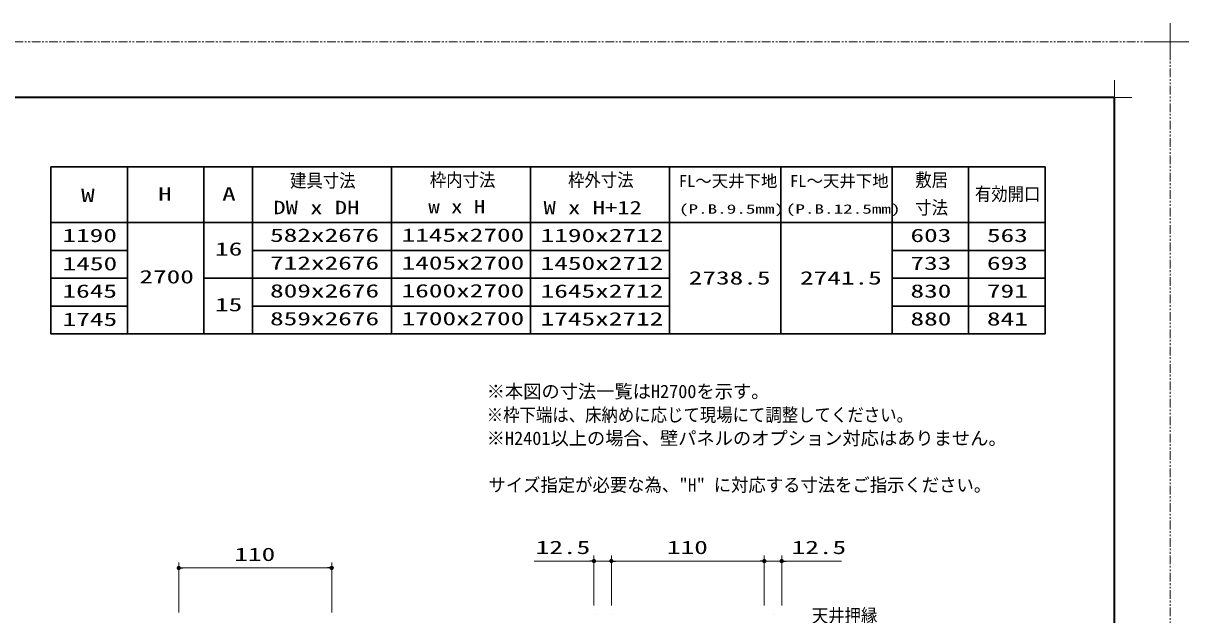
# Model space of a CAD drawing. Units: millimetres, scale not verified. Extents: x -1306 to 1306, y -607 to 607.
# Drawn here: x -438 to 400, y 182 to 607 of the extents above; entities that cross this region are included whole.
import ezdxf
from ezdxf.enums import TextEntityAlignment as Align

# ---------------------------------------------------------------- set-up
doc = ezdxf.new("R2010")
doc.units = ezdxf.units.MM
doc.header["$LTSCALE"] = 5
doc.header["$PDMODE"] = 32
doc.header["$PDSIZE"] = 2.5
doc.linetypes.add('USER1', pattern=[2.5, 1.25, -0.25, 0.25, -0.25, 0.25, -0.25])
for name, color, linetype, lineweight in [('0-1_線(黄)', 2, 'Continuous', 15), ('0-3_陰線', 4, 'USER1', 9), ('0-D_線(白)', 7, 'Continuous', 30), ('1-1_寸法線', 3, 'Continuous', 13), ('1-2_ハッチング', 6, 'Continuous', 9), ('1-4_DEFPOINTS', 7, 'Continuous', 5), ('1-5_0', 3, 'Continuous', 25), ('1-7_図面枠', 7, 'Continuous', 35), ('1-8_一般', 7, 'Continuous', 5)]:
    doc.layers.add(name, color=color, linetype=linetype, lineweight=lineweight)
doc.styles.add('ＭＳ ゴシック', font='')
doc.styles.get('ＭＳ ゴシック').set_extended_font_data('MS Gothic')

# ---------------------------------------------------------------- blocks, each defined once
blk = doc.blocks.new('_DOT')
at = {"layer": '1-5_0'}
blk.add_line((-2.5, 0), (-5, 0), dxfattribs=at)
for points in [[(0, 0), (-2.5, 0), (-2.48, 0.313)], [(0, 0), (-2.48, -0.313), (-2.5, 0)], [(0, 0), (-2.48, 0.313), (-2.421, 0.622)], [(0, 0), (-2.421, -0.622), (-2.48, -0.313)], [(0, 0), (-2.421, 0.622), (-2.324, 0.92)], [(0, 0), (-2.324, -0.92), (-2.421, -0.622)], [(0, 0), (-2.324, 0.92), (-2.191, 1.204)], [(0, 0), (-2.191, -1.204), (-2.324, -0.92)], [(0, 0), (-2.191, 1.204), (-2.023, 1.469)], [(0, 0), (-2.023, -1.469), (-2.191, -1.204)], [(0, 0), (-2.023, 1.469), (-1.822, 1.711)], [(0, 0), (-1.822, -1.711), (-2.023, -1.469)], [(0, 0), (-1.822, 1.711), (-1.594, 1.926)], [(0, 0), (-1.594, -1.926), (-1.822, -1.711)], [(0, 0), (-1.594, 1.926), (-1.34, 2.111)], [(0, 0), (-1.34, -2.111), (-1.594, -1.926)], [(0, 0), (-1.34, 2.111), (-1.064, 2.262)], [(0, 0), (-1.064, -2.262), (-1.34, -2.111)], [(0, 0), (-1.064, 2.262), (-0.773, 2.378)], [(0, 0), (-0.773, -2.378), (-1.064, -2.262)], [(0, 0), (-0.773, 2.378), (-0.468, 2.456)], [(0, 0), (-0.468, -2.456), (-0.773, -2.378)], [(0, 0), (-0.468, 2.456), (-0.157, 2.495)], [(0, 0), (-0.157, -2.495), (-0.468, -2.456)], [(0, 0), (-0.157, 2.495), (0.157, 2.495)], [(0, 0), (0.157, -2.495), (-0.157, -2.495)], [(0, 0), (0.157, 2.495), (0.468, 2.456)], [(0, 0), (0.468, 2.456), (0.773, 2.378)], [(0, 0), (0.773, 2.378), (1.064, 2.262)], [(0, 0), (1.064, 2.262), (1.34, 2.111)], [(0, 0), (1.34, 2.111), (1.594, 1.926)], [(0, 0), (1.594, 1.926), (1.822, 1.711)], [(0, 0), (1.822, 1.711), (2.023, 1.469)], [(0, 0), (2.023, 1.469), (2.191, 1.204)], [(0, 0), (2.191, 1.204), (2.324, 0.92)], [(0, 0), (2.324, 0.92), (2.421, 0.622)], [(0, 0), (2.421, 0.622), (2.48, 0.313)], [(0, 0), (2.48, 0.313), (2.5, 0)], [(0, 0), (0.468, -2.456), (0.157, -2.495)], [(0, 0), (0.773, -2.378), (0.468, -2.456)], [(0, 0), (1.064, -2.262), (0.773, -2.378)], [(0, 0), (1.34, -2.111), (1.064, -2.262)], [(0, 0), (1.594, -1.926), (1.34, -2.111)], [(0, 0), (1.822, -1.711), (1.594, -1.926)], [(0, 0), (2.023, -1.469), (1.822, -1.711)], [(0, 0), (2.191, -1.204), (2.023, -1.469)], [(0, 0), (2.324, -0.92), (2.191, -1.204)], [(0, 0), (2.421, -0.622), (2.324, -0.92)], [(0, 0), (2.48, -0.313), (2.421, -0.622)], [(0, 0), (2.5, 0), (2.48, -0.313)]]:
    blk.add_solid(points, dxfattribs=at)
blk = doc.blocks.new('グループ-13-1')
at = {"layer": '1-8_一般'}
for p, q in [((62041.6, -14029.5), (62041.6, -13365.5)), ((61709.6, -13697.5), (62373.6, -13697.5))]:
    blk.add_line(p, q, dxfattribs=at)

msp = doc.modelspace()

# ---------------------------------------------------------------- linework, layer by layer
at = {"layer": '0-3_陰線'}
for p, q in [((387.036, 594), (-1292.964, 594)), ((387.036, -594), (387.036, 594))]:
    msp.add_line(p, q, dxfattribs=at)
at = {"layer": '0-D_線(白)'}
for p, q in [((-417.964, 504), (-417.964, 384)), ((-417.964, 504), (297.036, 504)), ((-362.964, 504), (-362.964, 384)), ((-307.964, 504), (-307.964, 384)), ((-272.964, 504), (-272.964, 384)), ((-172.964, 504), (-172.964, 384)), ((-72.964, 504), (-72.964, 384)), ((27.036, 504), (27.036, 384)), ((107.036, 504), (107.036, 384)), ((187.036, 504), (187.036, 384)), ((242.036, 504), (242.036, 384)), ((297.036, 504), (297.036, 384)), ((-417.964, 464), (297.036, 464)), ((-417.964, 444), (-362.964, 444)), ((-272.964, 444), (27.036, 444)), ((187.036, 444), (297.036, 444)), ((-417.964, 424), (-362.964, 424)), ((-307.964, 424), (27.036, 424)), ((187.036, 424), (297.036, 424)), ((-417.964, 404), (-362.964, 404)), ((-272.964, 404), (27.036, 404)), ((187.036, 404), (297.036, 404)), ((-417.964, 384), (297.036, 384)), ((-362.964, 384), (-307.964, 384))]:
    msp.add_line(p, q, dxfattribs=at)
at = {"layer": '1-1_寸法線'}
for p, q in [((-326.001, 183.723), (-326.001, 219.723)), ((-216.001, 183.721), (-216.001, 219.723)), ((-30.376, 220.723), (-70.423, 220.723)), ((-27.376, 188.723), (-27.376, 224.723)), ((-14.876, 220.723), (-27.376, 220.723)), ((-14.876, 188.725), (-14.876, 224.723)), ((-14.876, 188.725), (-14.876, 224.723)), ((-11.876, 220.723), (92.124, 220.723)), ((-11.876, 220.723), (-8.876, 220.723)), ((92.124, 220.723), (89.124, 220.723)), ((95.124, 188.723), (95.124, 224.723)), ((95.124, 188.723), (95.124, 224.723)), ((95.124, 220.723), (107.624, 220.723)), ((107.624, 188.723), (107.624, 224.723)), ((110.624, 220.723), (150.672, 220.723)), ((-323.001, 215.723), (-219.001, 215.723))]:
    msp.add_line(p, q, dxfattribs=at)
at = {"layer": '1-2_ハッチング'}
for p, q in [((-25.621, 182.352), (-25.571, 182.352)), ((-15.015, 182.352), (-14.965, 182.352)), ((101.658, 182.352), (101.708, 182.352))]:
    msp.add_line(p, q, dxfattribs=at)
at = {"layer": '1-4_DEFPOINTS'}
for p, q in [((347.036, 541.55), (347.036, 566.45)), ((334.586, 554), (359.486, 554))]:
    msp.add_line(p, q, dxfattribs=at)
for p in [(-27.376, 220.723), (95.124, 220.723), (107.624, 220.723), (-216.001, 215.723)]:
    msp.add_point(p, dxfattribs=at)
at = {"layer": '1-7_図面枠'}
msp.add_lwpolyline([(-1252.964, -554), (347.036, -554), (347.036, 554), (-1252.964, 554)], close=True, dxfattribs=at)

# ---------------------------------------------------------------- block references
at = {"layer": '0-3_陰線', "xscale": 0.04, "yscale": 0.04}
msp.add_blockref('グループ-13-1', (-2094.629, 1141.9), dxfattribs=at)
at = {"layer": '1-1_寸法線', "xscale": 0.6, "yscale": 0.6}
for p in [(-27.376, 220.723), (95.124, 220.723), (95.124, 220.723), (-216.001, 215.723)]:
    msp.add_blockref('_DOT', p, dxfattribs=at)
at = {"layer": '1-1_寸法線', "xscale": 0.6, "yscale": 0.6, "rotation": 180}
for p in [(-14.876, 220.723), (-14.876, 220.723), (107.624, 220.723), (-326.001, 215.723)]:
    msp.add_blockref('_DOT', p, dxfattribs=at)

# ---------------------------------------------------------------- texts
at = {"layer": '0-1_線(黄)', "style": 'ＭＳ ゴシック'}
for s, height, width, p in [('建具寸法', 9.604, 0.9, (-245.965, 486.519)), ('枠内寸法', 9.604, 0.9, (-145.438, 487.002)), ('枠外寸法', 9.604, 0.9, (-46.046, 487.002)), ('敷居', 9.604, 0.9, (203.708, 487.002)), ('W', 9.604, 1.5, (-396.217, 475.906)), ('H', 9.604, 1.5, (-340.826, 476.887)), ('A', 9.604, 1.5, (-294.792, 476.887)), ('有効開口', 9.604, 0.9, (246.543, 476.887)), ('DW x DH', 9.621, 1.35, (-257.962, 467.19)), ('w x H', 9.621, 1.25, (-146.509, 467.877)), ('W x H+12', 9.621, 1.35, (-63.657, 467.122)), ('(P.B.9.5mm)', 6.735, 1.5, (33.732, 468.393)), ('(P.B.12.5mm)', 6.735, 1.5, (110.585, 468.393)), ('寸法', 9.604, 0.9, (203.657, 467.122)), ('1190', 9.604, 1.5, (-409.621, 447.121)), ('582x2676', 9.604, 1.5, (-260.324, 447.282)), ('1145x2700', 9.604, 1.5, (-165.729, 447.348)), ('1190x2712', 9.604, 1.5, (-65.729, 447.136)), ('603', 9.604, 1.5, (200.222, 447.157)), ('563', 9.604, 1.5, (255.222, 447.157)), ('16', 9.604, 1.5, (-299.89, 437.388)), ('1450', 9.604, 1.5, (-409.479, 426.817)), ('712x2676', 9.604, 1.5, (-260.324, 427.282)), ('1405x2700', 9.604, 1.5, (-165.729, 427.348)), ('1450x2712', 9.604, 1.5, (-65.729, 427.136)), ('733', 9.604, 1.5, (200.222, 427.157)), ('693', 9.604, 1.5, (255.222, 427.157)), ('2700', 9.604, 1.5, (-354.301, 417.408)), ('2738.5', 9.604, 1.5, (40.786, 416.61)), ('2741.5', 9.604, 1.5, (120.786, 416.61)), ('1645', 9.604, 1.5, (-409.621, 407.121)), ('809x2676', 9.604, 1.5, (-260.324, 407.282)), ('1600x2700', 9.604, 1.5, (-165.729, 407.348)), ('1645x2712', 9.604, 1.5, (-65.729, 407.136)), ('830', 9.604, 1.5, (200.222, 407.157)), ('791', 9.604, 1.5, (255.222, 407.157)), ('15', 9.604, 1.5, (-299.89, 397.388)), ('1745', 9.604, 1.5, (-409.479, 386.817)), ('859x2676', 9.604, 1.5, (-260.324, 387.282)), ('1700x2700', 9.604, 1.5, (-165.729, 387.348)), ('1745x2712', 9.604, 1.5, (-65.729, 387.136)), ('880', 9.604, 1.5, (200.222, 387.157)), ('841', 9.604, 1.5, (255.222, 387.157)), ('※枠下端は、床納めに応じて現場にて調整してください。', 9.604, 0.9, (-104.516, 318.128)), ('サイズ指定が必要な為、"H" に対応する寸法をご指示ください。', 9.621, 0.95, (-103.246, 267.745))]:
    msp.add_text(s, height=height, dxfattribs=dict(at, width=width)).set_placement(p, align=Align.BOTTOM_LEFT)
for s, height, p in [('FL～天井下地', 8.659, (33.7, 487.035)), ('FL～天井下地', 8.659, (113.7, 487.035)), ('※本図の寸法一覧はH2700を示す。', 9.621, (-104.516, 334.976)), ('※H2401以上の場合、壁パネルのオプション対応はありません。', 9.621, (-104.516, 301.316))]:
    msp.add_text(s, height=height, dxfattribs=at).set_placement(p, align=Align.BOTTOM_LEFT)
at = {"layer": '1-1_寸法線', "style": 'ＭＳ ゴシック'}
for s, width, p in [('12.5', 1.5, (-69.28, 222.873)), ('110', 1.5, (25.124, 222.873)), ('12.5', 1.5, (114.767, 222.873)), ('110', 1.5, (-286.001, 217.873)), ('天井押縁', 0.9, (129.264, 173.856))]:
    msp.add_text(s, height=9.604, dxfattribs=dict(at, width=width)).set_placement(p, align=Align.BOTTOM_LEFT)

doc.saveas('drawing.dxf')
